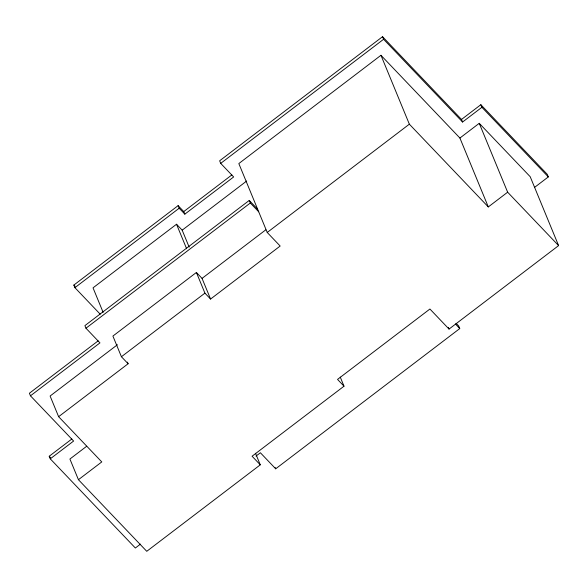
<?xml version="1.0" encoding="UTF-8"?>
<svg xmlns="http://www.w3.org/2000/svg" width="588" height="588" viewBox="0 0 588 588"><rect width="100%" height="100%" fill="white"/><g stroke="black" fill="none" stroke-linecap="round" stroke-linejoin="round"><path stroke-width="0.88" d="M461.506 119.438L480.837 104.708L481.903 107.295L462.572 122.025L461.506 119.438L382.545 36.691L219.64 160.796L220.706 163.376L233.656 176.951L184.83 214.15L179.178 208.226L178.113 205.638L73.845 285.077L74.911 287.664L100.195 314.161M220.706 163.376L383.611 39.271L382.545 36.691M74.911 287.664L179.178 208.226M459.912 138.04L479.249 123.311L507.642 192.202L488.305 206.932L459.912 138.04L380.958 55.287L238.824 163.567L267.224 232.458L280.167 246.034L210.57 299.057L204.918 293.133L196.399 272.464L112.903 336.071L121.422 356.74L128.111 363.751L58.624 416.694L101.775 461.918L78.432 479.698L146.757 551.309L260.278 464.829L255.508 453.252M184.83 214.15L183.765 211.562L231.863 174.923M189.145 247.07L182.177 230.165L176.525 224.241L93.029 287.848L103.128 312.36M182.177 230.165L246.703 181.008M257.64 209.21L249.253 200.427L84.9 325.634L85.966 328.222L99.953 342.885L30.466 395.82L73.618 441.044L50.267 458.831L135.358 548.009L140.444 544.128M85.966 328.222L250.319 203.007L249.253 200.427M98.167 340.849L29.4 393.24L30.466 395.82M210.57 299.057L202.051 278.389L265.849 229.783M117.424 344.737L50.105 396.025L58.624 416.694M267.224 232.458L409.351 124.178L380.958 55.287M121.422 356.74L204.918 293.133M50.267 458.831L49.208 456.244L71.824 439.015M86.693 446.248L69.913 459.03L78.432 479.698M534.492 187.447L548.325 176.907L547.259 174.32L480.837 104.708M340.261 377.099L344.009 386.198L252.076 456.229L260.278 464.829M256.023 456.082L260.388 452.76L275.691 468.798L459.765 328.567L458.699 325.987L456.222 323.385M344.009 386.198L337.534 379.407L429.916 309.023L449.041 329.074L558.6 245.608L530.207 176.716L479.249 123.311M481.903 107.295L548.325 176.907M383.611 39.271L462.572 122.025M507.642 192.202L558.6 245.608M409.351 124.178L488.305 206.932M455.421 324.017L459.765 328.567M250.319 203.007L258.705 211.79M178.113 205.638L183.765 211.562M196.399 272.464L202.051 278.389M73.845 285.077L75.11 286.4M49.208 456.244L50.465 457.567M448.365 327.42L449.041 329.074M176.525 224.241L186.624 248.753M275.162 467.511L275.691 468.798M127.434 362.098L128.111 363.751"/></g></svg>
